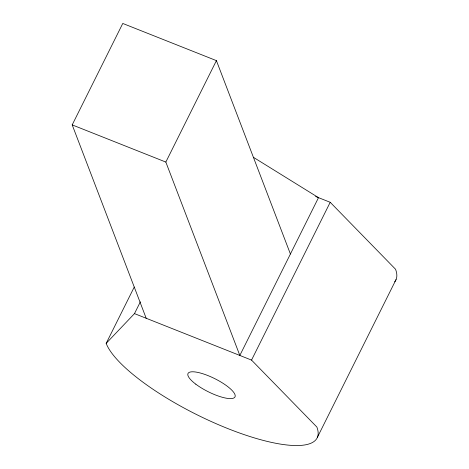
<?xml version="1.0" encoding="UTF-8"?>
<svg xmlns="http://www.w3.org/2000/svg" width="469" height="469" viewBox="0 0 469 469"><rect width="100%" height="100%" fill="white"/><g stroke="black" fill="none" stroke-linecap="round" stroke-linejoin="round"><path stroke-width="0.7" d="M146.193 318.263L72.197 124.889L122.772 23.45L216.414 60.63L290.411 254.005M253.412 157.314L318.51 197.648L239.835 355.443L165.838 162.069L216.414 60.63M106.17 343.372L134.486 313.614L251.536 360.092L316.856 427.025A118.036 32.93 26.5 0 1 228.163 428.707A118.036 32.93 26.5 0 1 106.17 343.372L134.245 287.063M134.486 313.614L140.366 301.831M251.536 360.092L330.211 202.291L315.584 196.488M317.372 437.378L396.047 279.583M72.197 124.889L165.838 162.069M330.211 202.291L395.531 269.224A118.036 32.93 26.5 0 1 394.699 281.805M195.813 384.187A26.229 7.316 26.5 0 0 234.74 397.284A26.229 7.316 26.5 0 0 203.98 374.121A26.229 7.316 26.5 0 0 195.813 384.187"/></g></svg>
